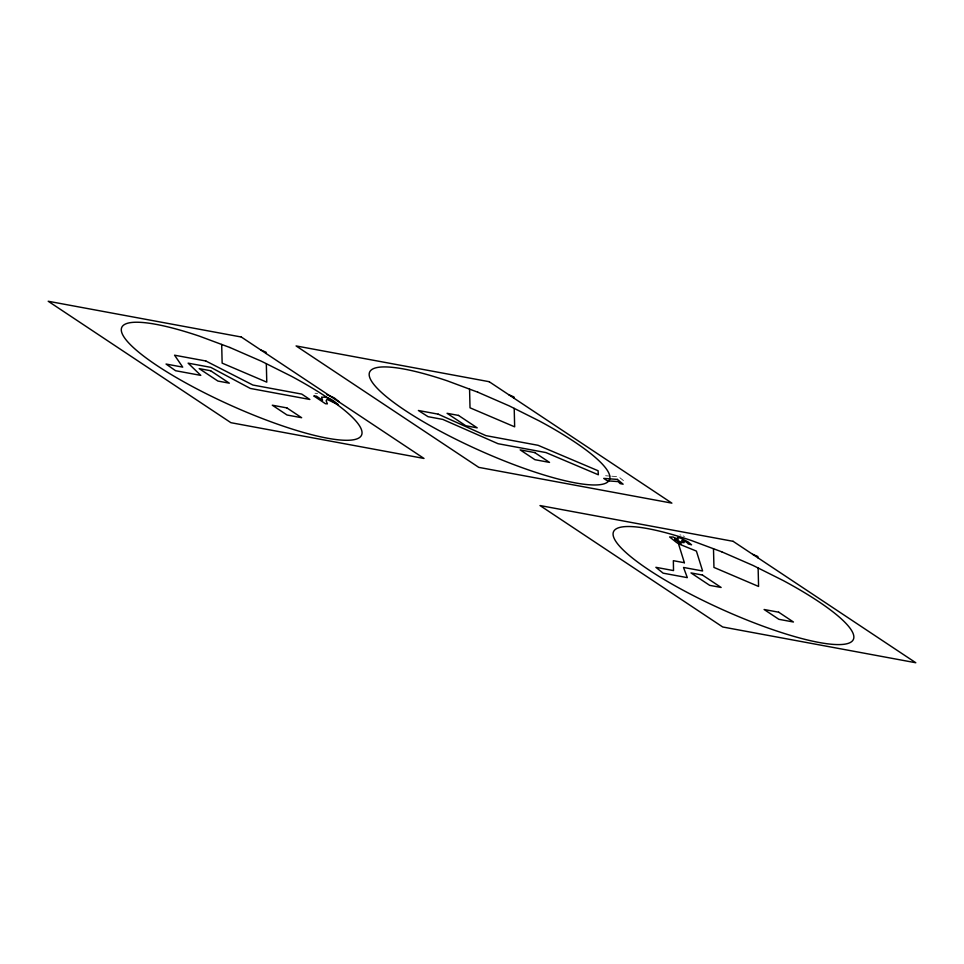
<?xml version="1.0" encoding="UTF-8"?>
<svg xmlns="http://www.w3.org/2000/svg" width="964" height="964" viewBox="0 0 964 964"><rect width="100%" height="100%" fill="white"/><g stroke="black" fill="none" stroke-linecap="round" stroke-linejoin="round"><path stroke-width="0.72" stroke-dasharray="4.82 3.62" d="M610.393 476.108L604.946 475.71L607.356 477.325M611.754 476.204L618.575 476.686L623.455 480.59M314.987 393.252L317.602 393.469M679.861 534.875L680.897 535.116M683.199 535.936L684.416 536.478"/><path stroke-width="1.45" d="M326.627 394.517L334.183 397.843L339.34 401.916M508.787 394.734L513.92 396.915L513.957 398.168M752.703 554.336L757.849 556.529L757.873 557.782M260.907 350.04L266.04 352.234L266.076 353.487M758.126 567.989L758.572 586.449L713.95 567.422L713.493 548.745M514.21 408.387L514.656 426.835L470.022 407.808L469.564 389.131M266.317 363.705L266.775 382.154L222.142 363.127L221.684 344.449M321.651 397.325L322.554 400.241L316.385 396.168L313.77 395.951L325.458 403.723L327.399 403.856L326.133 400.747L327.013 399.385L338.123 404.615C333.881 400.723 327.543 396.12 321.651 397.325M674.752 539.25L681.114 543.732L679.343 543.961L676.656 542.563L669.594 536.948L673.113 537.056L678.222 539.322L677.475 537.502L680.813 538.177L687.922 541.84L691.574 544.829L688.248 543.961C686.838 541.117 677.403 538.201 684.163 542.612L681.861 542.455L674.752 539.25M617.358 479.397L603.729 478.409L607.356 480.819L618.165 481.602L620.093 483.591L623.13 484.205L617.358 479.397M489.17 381.696L296.081 345.931L478.783 467.371L671.884 503.136L489.17 381.696M241.289 337.014L48.2 301.25L230.902 422.69L424.003 458.454L241.289 337.014M205.814 360.982L174.556 355.198L182.714 367.127L166.049 364.043L175.605 370.73L200.777 375.382L188.125 363.151L210.742 367.344L250.327 388.444L309.854 399.47L301.744 394.083L252.869 385.034L205.814 360.982M458.49 415.412L447.067 413.303L465.781 425.739L477.204 427.859L458.49 415.412M210.61 370.73L199.187 368.622L217.9 381.057L229.324 383.178L210.61 370.73M438.186 414.159L418.388 410.495L428.04 416.677L442.753 419.4L498.039 443.705L545.949 452.574L598.355 474.782L598.078 470.733L538.057 445.296L485.892 435.632L438.186 414.159M534.767 452.586L520.174 449.887L534.936 459.695L549.528 462.407L534.767 452.586M286.886 407.905L272.294 405.205L287.055 415.014L301.648 417.713L286.886 407.905M733.098 541.31L539.997 505.546L722.711 626.986L915.8 662.75L733.098 541.31M684.392 562.723L673.354 560.687L673.523 570.58L655.881 567.314L663.111 573.158L687.32 577.641L683.524 567.447L702.611 570.977L696.406 551.095L678.487 543.804L684.392 562.723M702.419 575.026L690.983 572.917L709.697 585.353L721.132 587.462L702.419 575.026M778.683 612.2L764.103 609.501L778.864 619.31L793.456 622.009L778.683 612.2M477.795 392.191L447.188 380.804A131.453 26.438 24.2 0 0 391.649 400.867A131.453 26.438 24.2 0 0 582.569 484.061A131.453 26.438 24.2 0 0 539.286 420.943L509.209 405.88L477.795 392.191M229.914 347.51L199.307 336.123A131.453 26.438 24.2 0 0 143.769 356.186A131.453 26.438 24.2 0 0 334.689 439.379A131.453 26.438 24.2 0 0 291.405 376.261L261.328 361.199L229.914 347.51M721.723 551.806L691.116 540.418A131.453 26.438 24.2 0 0 635.565 560.482A131.453 26.438 24.2 0 0 826.497 643.675A131.453 26.438 24.2 0 0 783.202 580.545L753.137 565.494L721.723 551.806"/></g></svg>
